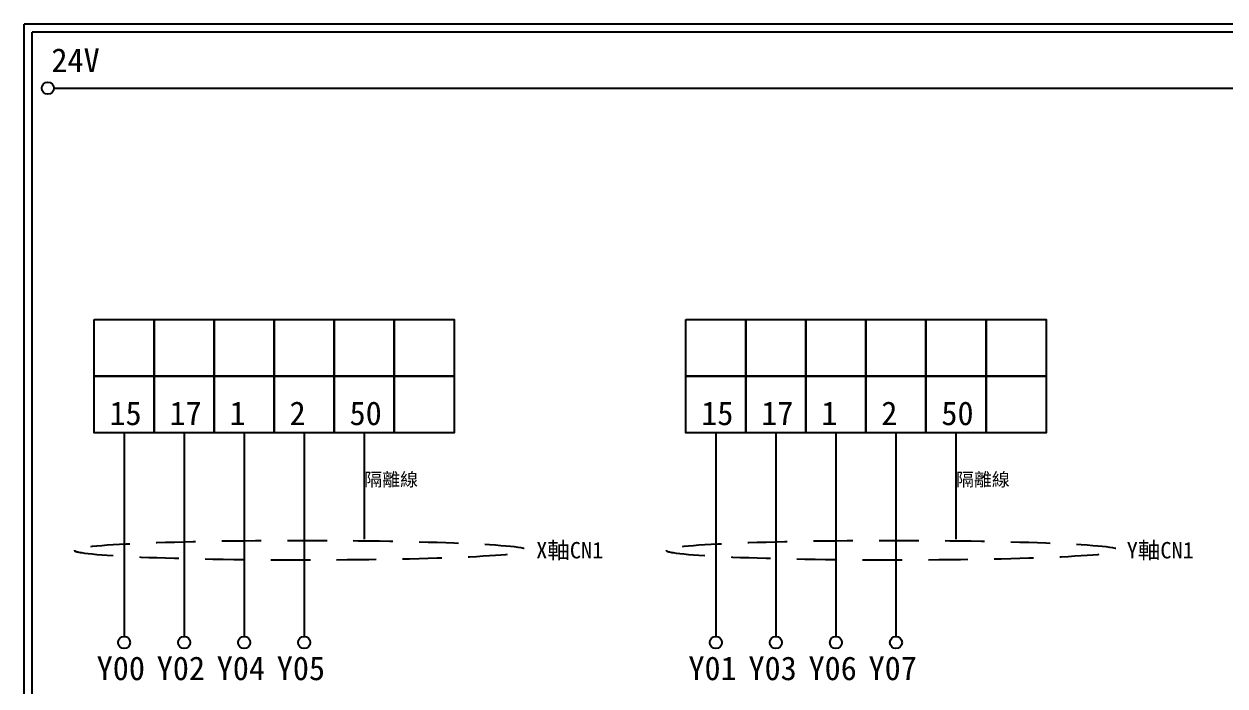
# Model space of a CAD drawing. Extents: x 834 to 1121, y 334 to 538.
# Drawn here: x 834 to 1016.5, y 437.1 to 537.6 of the extents above; entities that cross this region are included whole.
import ezdxf

# ---------------------------------------------------------------- set-up
doc = ezdxf.new("R2010")
doc.units = 0
doc.linetypes.add('HIDDEN5', pattern=[10, 6, -4])
doc.layers.add('圖框層', color=7, linetype='CONTINUOUS')
doc.layers.add('標尺寸層', color=3, linetype='CONTINUOUS')
doc.styles.add('STSL', font='KAIU.TTF')

msp = doc.modelspace()

# ---------------------------------------------------------------- linework, layer by layer
at = {"layer": '圖框層', "color": 7}
for p, q in [((1120.96, 537.62), (833.96, 537.62)), ((833.96, 333.65), (833.96, 537.62)), ((1119.71, 536.37), (835.21, 536.37)), ((835.21, 334.9), (835.21, 536.37))]:
    msp.add_line(p, q, dxfattribs=at)
at = {"layer": '標尺寸層', "color": 7}
for p, q in [((838.5, 527.87), (1116.09, 527.87)), ((849.17, 475.5), (849.17, 444.61)), ((858.3, 475.5), (858.3, 444.61)), ((867.42, 475.5), (867.42, 444.61)), ((876.55, 475.5), (876.55, 444.61)), ((939.13, 475.5), (939.13, 444.61)), ((948.26, 475.5), (948.26, 444.61)), ((957.39, 475.5), (957.39, 444.61)), ((966.52, 475.5), (966.52, 444.61))]:
    msp.add_line(p, q, dxfattribs=at)
at = {"layer": '標尺寸層'}
for p, q in [((885.68, 475.5), (885.68, 459.35)), ((975.64, 475.5), (975.64, 459.35))]:
    msp.add_line(p, q, dxfattribs=at)
at = {"layer": '標尺寸層', "color": 7}
for points in [[(844.6, 492.72), (853.73, 492.72), (853.73, 484.11), (844.6, 484.11)], [(853.73, 492.72), (862.86, 492.72), (862.86, 484.11), (853.73, 484.11)], [(862.86, 492.72), (871.99, 492.72), (871.99, 484.11), (862.86, 484.11)], [(871.99, 492.72), (881.11, 492.72), (881.11, 484.11), (871.99, 484.11)], [(881.11, 492.72), (890.24, 492.72), (890.24, 484.11), (881.11, 484.11)], [(890.24, 492.72), (899.37, 492.72), (899.37, 484.11), (890.24, 484.11)], [(934.57, 492.72), (943.7, 492.72), (943.7, 484.11), (934.57, 484.11)], [(943.7, 492.72), (952.83, 492.72), (952.83, 484.11), (943.7, 484.11)], [(952.83, 492.72), (961.95, 492.72), (961.95, 484.11), (952.83, 484.11)], [(961.95, 492.72), (971.08, 492.72), (971.08, 484.11), (961.95, 484.11)], [(971.08, 492.72), (980.21, 492.72), (980.21, 484.11), (971.08, 484.11)], [(980.21, 492.72), (989.34, 492.72), (989.34, 484.11), (980.21, 484.11)], [(844.6, 484.11), (853.73, 484.11), (853.73, 475.5), (844.6, 475.5)], [(853.73, 484.11), (862.86, 484.11), (862.86, 475.5), (853.73, 475.5)], [(862.86, 484.11), (871.99, 484.11), (871.99, 475.5), (862.86, 475.5)], [(871.99, 484.11), (881.11, 484.11), (881.11, 475.5), (871.99, 475.5)], [(881.11, 484.11), (890.24, 484.11), (890.24, 475.5), (881.11, 475.5)], [(890.24, 484.11), (899.37, 484.11), (899.37, 475.5), (890.24, 475.5)], [(934.57, 484.11), (943.7, 484.11), (943.7, 475.5), (934.57, 475.5)], [(943.7, 484.11), (952.83, 484.11), (952.83, 475.5), (943.7, 475.5)], [(952.83, 484.11), (961.95, 484.11), (961.95, 475.5), (952.83, 475.5)], [(961.95, 484.11), (971.08, 484.11), (971.08, 475.5), (961.95, 475.5)], [(971.08, 484.11), (980.21, 484.11), (980.21, 475.5), (971.08, 475.5)], [(980.21, 484.11), (989.34, 484.11), (989.34, 475.5), (980.21, 475.5)]]:
    msp.add_lwpolyline(points, close=True, dxfattribs=at)
for centre in [(837.58, 527.87), (849.17, 443.68), (858.3, 443.68), (867.42, 443.68), (876.55, 443.68), (939.13, 443.68), (948.26, 443.68), (957.39, 443.68), (966.52, 443.68)]:
    msp.add_circle(centre, 0.92, dxfattribs=at)
at = {"layer": '標尺寸層', "color": 7, "linetype": 'HIDDEN5', "extrusion": (0, 0, -1)}
for centre in [(876.12, 457.68), (966.08, 457.68)]:
    msp.add_ellipse(centre, major_axis=(-34.51, 0), ratio=0.042058, dxfattribs=at)

# ---------------------------------------------------------------- texts
at = {"layer": '圖框層', "color": 4, "style": 'STSL'}
for s, height, p in [('24V', 3.6, (838.12, 530.33)), ('隔離線', 2, (885.68, 467.43)), ('隔離線', 2, (975.64, 467.43)), ('X軸CN1', 2.5, (911.82, 456.44)), ('Y軸CN1', 2.5, (1001.6, 456.44)), ('Y00', 3.6, (845, 437.95)), ('Y02', 3.6, (854.13, 437.95)), ('Y04', 3.6, (863.25, 437.95)), ('Y05', 3.6, (872.38, 437.95)), ('Y01', 3.6, (934.96, 437.95)), ('Y03', 3.6, (944.09, 437.95)), ('Y06', 3.6, (953.22, 437.95)), ('Y07', 3.6, (962.35, 437.95))]:
    msp.add_text(s, height=height, dxfattribs=at).set_placement(p)
at = {"layer": '圖框層', "color": 7, "style": 'STSL'}
for s, p in [('2', (874.33, 476.69)), ('50', (883.45, 476.69)), ('2', (964.29, 476.69)), ('50', (973.42, 476.69)), ('15', (846.94, 476.69)), ('17', (856.07, 476.69)), ('1', (865.2, 476.69)), ('15', (936.91, 476.69)), ('17', (946.04, 476.69)), ('1', (955.17, 476.69))]:
    msp.add_text(s, height=3.6, dxfattribs=at).set_placement(p)

doc.saveas('drawing.dxf')
